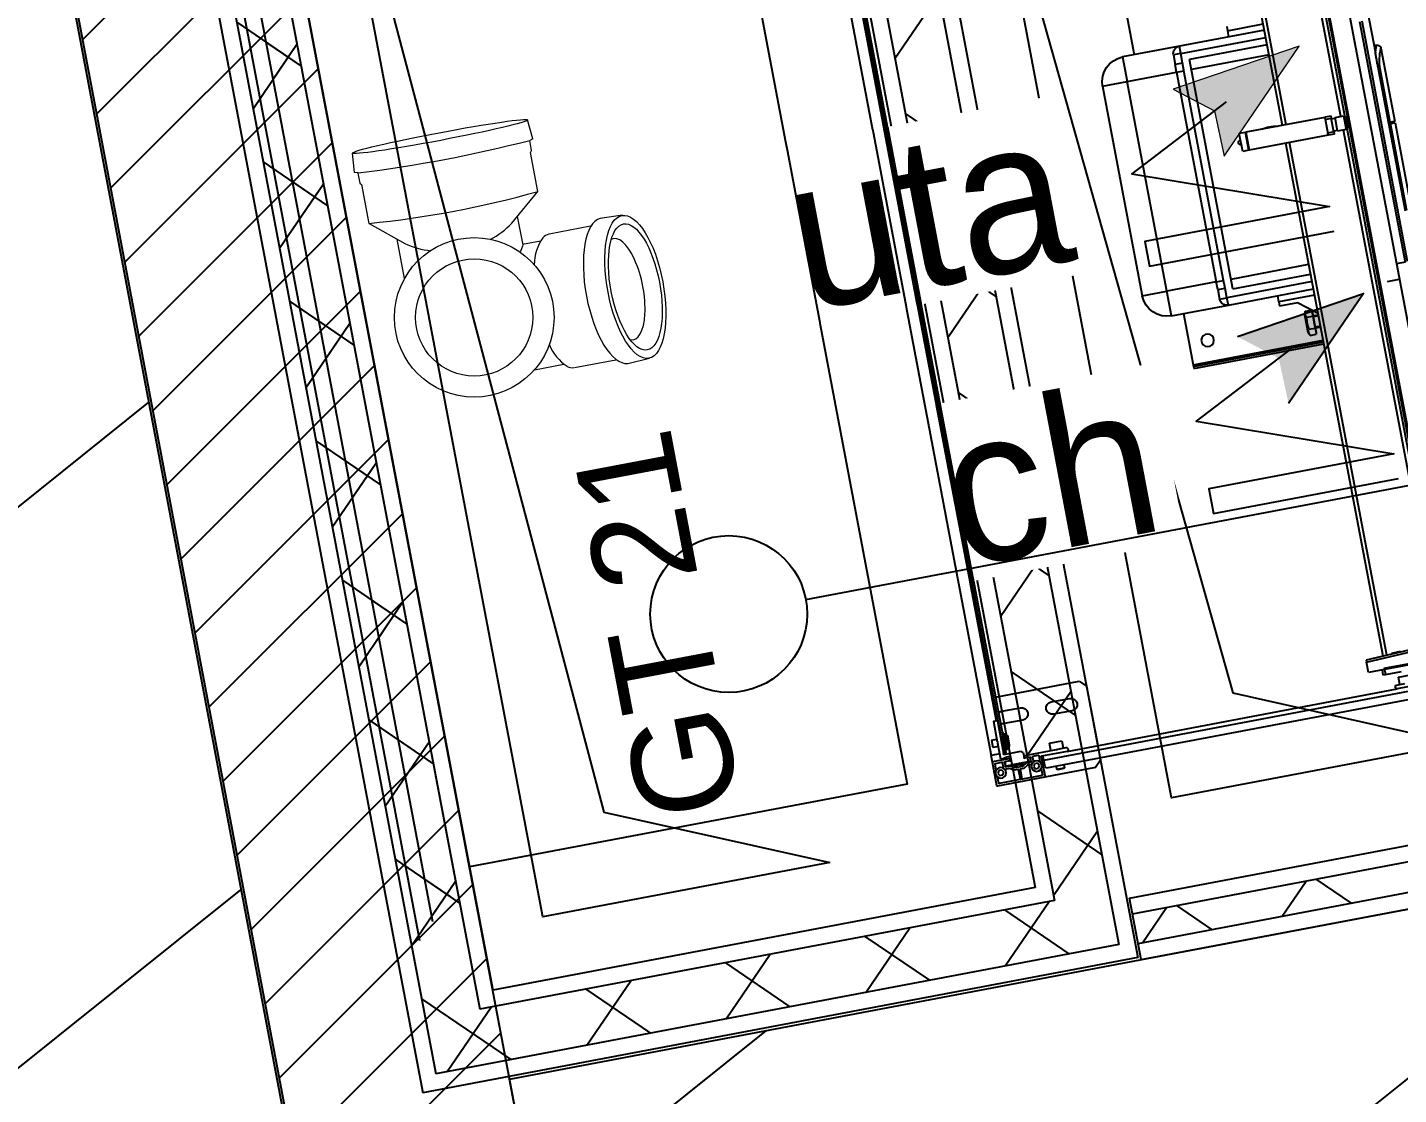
# Model space of a CAD drawing. Header units: centimetres. Extents: x 197412 to 267601, y -375791 to -305433.
# Drawn here: x 219327 to 220419, y -344712 to -343861 of the extents above; entities that cross this region are included whole.
import ezdxf

# ---------------------------------------------------------------- set-up
doc = ezdxf.new("R2010")
doc.units = ezdxf.units.CM
for name, color, linetype in [('3-BAT C-Niveau 0', 250, 'Continuous'), ('prlm-EAU-CHU', 42, 'Continuous'), ('prlm-GT', 242, 'Continuous'), ('prlm-MOD', 64, 'Continuous'), ('prlm-VMC', 62, 'Continuous')]:
    doc.layers.add(name, color=color, linetype=linetype)
doc.layers.add('FAUX PLAFOND', color=9, linetype='Continuous', lineweight=25)
doc.layers.add('prlm-ELEC-CFO', color=1, linetype='Continuous', lineweight=25)
doc.styles.add('Helvetica', font='arial.ttf')
doc.styles.add('prlm-elec-cfo', font='comic.ttf', dxfattribs={"height": 12})
pattern_1 = [(218.65981, (82441.66, 127994.64), (-199.24783, 287.75041), [])]

# ---------------------------------------------------------------- blocks, each defined once
blk = doc.blocks.new('xi.uta')
at = {"layer": 'prlm-ELEC-CFO', "lineweight": 5}
blk.add_hatch(color=0, dxfattribs=at).paths.add_polyline_path([(-3, 6), (-0.1, 3.7), (0, 0), (7.5, 7.5)])
at = {"layer": 'prlm-ELEC-CFO', "color": 0, "lineweight": 5, "flags": 128}
blk.add_lwpolyline([(-3, 6), (-0.1, 3.7), (0, 0), (7.5, 7.5)], close=True, dxfattribs=at)
at = {"layer": 'prlm-ELEC-CFO', "color": 0}
blk.add_lwpolyline([(0.95, 4.23), (-7.5, 0), (7.5, -5.5), (-7.5, -5.5), (-7.5, -7.5), (7.5, -7.5)], dxfattribs=at)
blk = doc.blocks.new('xi.CH')
at = {"layer": 'prlm-ELEC-CFO', "lineweight": 5}
blk.add_hatch(color=0, dxfattribs=at).paths.add_polyline_path([(-3, 6), (-0.1, 3.7), (0, 0), (7.5, 7.5)])
at = {"layer": 'prlm-ELEC-CFO', "color": 0}
for points in [[(-3, 6), (7.5, 7.5), (0, 0)], [(0.95, 4.23), (-7.5, 0), (7.5, -5.5), (-7.5, -5.5), (-7.5, -7.5), (7.5, -7.5)]]:
    blk.add_lwpolyline(points, dxfattribs=at)
blk = doc.blocks.new('MTI900_Alu_390')
at = {"layer": 'prlm-MOD', "color": 1, "linetype": 'Continuous'}
for p, q in [((-4.225, 0), (4.225, 0)), ((4.278, 0), (4.225, 0)), ((4.225, -0.07), (4.225, 0)), ((4.472, 0), (4.278, 0)), ((4.475, 0), (4.472, 0)), ((4.475, -0.003), (4.475, 0)), ((-4.105, -0.105), (4.105, -0.105)), ((-3.96, -0.09), (3.96, -0.09)), ((3.96, -0.073), (3.96, -0.097)), ((4.13, -0.07), (3.963, -0.07)), ((3.963, -0.1), (4.229, -0.1)), ((4.105, -0.025), (4.165, -0.025)), ((4.105, -0.025), (4.105, -0.07)), ((4.105, -0.1), (4.105, -0.115)), ((4.135, -0.075), (4.13, -0.07)), ((4.14, -0.07), (4.135, -0.075)), ((4.267, -0.07), (4.14, -0.07)), ((4.165, -0.07), (4.165, -0.025)), ((4.165, -0.115), (4.165, -0.1)), ((4.165, -0.105), (4.225, -0.105)), ((4.225, -0.105), (4.225, -0.1)), ((4.225, -0.105), (4.225, -0.12)), ((4.235, -0.1), (4.235, -0.24)), ((4.26, -0.12), (4.27, -0.09)), ((4.27, -0.09), (4.27, -0.073)), ((4.275, -0.003), (4.275, -0.137)), ((4.293, -0.021), (4.293, -0.074)), ((4.295, -0.137), (4.295, -0.098)), ((4.347, -0.018), (4.296, -0.018)), ((4.296, -0.077), (4.331, -0.077)), ((4.298, -0.095), (4.332, -0.095)), ((4.327, -0.1), (4.298, -0.1)), ((4.33, -0.195), (4.33, -0.103)), ((4.335, -0.098), (4.335, -0.134)), ((4.353, -0.086), (4.353, -0.129)), ((4.355, -0.038), (4.375, -0.027)), ((4.355, -0.062), (4.355, -0.038)), ((4.375, -0.073), (4.355, -0.062)), ((4.375, -0.027), (4.395, -0.038)), ((4.395, -0.062), (4.375, -0.073)), ((4.395, -0.038), (4.395, -0.062)), ((4.454, -0.018), (4.403, -0.018)), ((4.457, -0.191), (4.457, -0.021)), ((4.475, -0.387), (4.475, -0.003)), ((-4.1, -0.12), (4.1, -0.12)), ((3.775, -0.12), (3.775, -0.8)), ((3.895, -0.15), (3.895, -0.3)), ((3.995, -0.3), (3.995, -0.15)), ((4.067, -0.12), (4.067, -0.125)), ((4.067, -0.125), (4.203, -0.125)), ((4.067, -0.125), (4.067, -0.135)), ((4.067, -0.135), (4.203, -0.135)), ((4.105, -0.115), (4.095, -0.125)), ((4.103, -0.158), (4.168, -0.158)), ((4.165, -0.115), (4.105, -0.115)), ((4.175, -0.125), (4.165, -0.115)), ((4.17, -0.12), (4.225, -0.12)), ((4.203, -0.125), (4.203, -0.12)), ((4.203, -0.135), (4.203, -0.125)), ((4.26, -0.142), (4.26, -0.12)), ((4.292, -0.145), (4.263, -0.145)), ((4.278, -0.14), (4.292, -0.14)), ((4.295, -0.137), (4.295, -0.142)), ((4.33, -0.195), (4.325, -0.2)), ((4.325, -0.2), (4.33, -0.205)), ((4.338, -0.16), (4.33, -0.16)), ((4.33, -0.168), (4.342, -0.168)), ((4.33, -0.297), (4.33, -0.205)), ((4.336, -0.136), (4.354, -0.164)), ((4.338, -0.16), (4.338, -0.24)), ((4.355, -0.19), (4.338, -0.16)), ((4.338, -0.24), (4.355, -0.21)), ((4.354, -0.13), (4.372, -0.159)), ((4.355, -0.166), (4.355, -0.234)), ((4.373, -0.16), (4.373, -0.191)), ((4.373, -0.209), (4.373, -0.24)), ((4.454, -0.194), (4.376, -0.194)), ((4.376, -0.206), (4.454, -0.206)), ((4.457, -0.369), (4.457, -0.209)), ((4.235, -0.24), (4.25, -0.255)), ((4.25, -0.255), (4.292, -0.255)), ((4.275, -0.263), (4.275, -0.52)), ((4.292, -0.26), (4.278, -0.26)), ((4.293, -0.326), (4.293, -0.369)), ((4.295, -0.258), (4.295, -0.263)), ((4.295, -0.302), (4.295, -0.263)), ((4.328, -0.323), (4.296, -0.323)), ((4.298, -0.3), (4.327, -0.3)), ((4.332, -0.305), (4.298, -0.305)), ((4.33, -0.232), (4.342, -0.232)), ((4.33, -0.24), (4.338, -0.24)), ((4.354, -0.236), (4.335, -0.265)), ((4.335, -0.265), (4.335, -0.302)), ((4.353, -0.271), (4.353, -0.304)), ((4.373, -0.24), (4.354, -0.27)), ((4.355, -0.328), (4.375, -0.317)), ((4.375, -0.317), (4.395, -0.328)), ((4.296, -0.372), (4.347, -0.372)), ((4.305, -0.6), (4.305, -0.393)), ((4.34, -0.405), (4.305, -0.405)), ((4.308, -0.39), (4.472, -0.39)), ((4.34, -0.405), (4.34, -3.475)), ((4.395, -0.405), (4.34, -0.405)), ((4.355, -0.352), (4.355, -0.328)), ((4.375, -0.363), (4.355, -0.352)), ((4.395, -0.352), (4.375, -0.363)), ((4.395, -0.328), (4.395, -0.352)), ((4.405, -0.415), (4.395, -0.405)), ((4.403, -0.372), (4.454, -0.372)), ((4.405, -0.415), (4.405, -3.465)), ((4.475, -0.8), (4.475, -0.387)), ((4.215, -0.475), (4.215, -0.575)), ((4.275, -0.475), (4.215, -0.475)), ((4.275, -0.52), (4.278, -0.523)), ((4.275, -0.52), (4.275, -0.53)), ((4.278, -0.527), (4.275, -0.53)), ((4.275, -0.53), (4.275, -0.6)), ((4.43, -0.495), (4.405, -0.495)), ((4.43, -0.495), (4.43, -0.555)), ((4.435, -0.5), (4.43, -0.495)), ((4.435, -0.55), (4.435, -0.5)), ((3.895, -0.55), (3.895, -0.7)), ((3.995, -0.7), (3.995, -0.55)), ((4.215, -0.575), (4.275, -0.575)), ((4.285, -0.61), (4.295, -0.61)), ((4.305, -0.6), (4.305, -3.277)), ((4.405, -0.555), (4.43, -0.555)), ((4.43, -0.555), (4.435, -0.55)), ((3.775, -0.8), (3.825, -0.85)), ((3.825, -0.85), (4.305, -0.85)), ((4.405, -0.85), (4.425, -0.85)), ((4.425, -0.85), (4.475, -0.8)), ((-0.85, -1.865), (0.85, -1.865)), ((-0.85, -1.865), (-0.85, -2.065)), ((0.85, -1.865), (0.85, -2.065)), ((-1.05, -2.525), (-1.05, -2.065)), ((-1.05, -2.065), (-0.85, -2.065)), ((0.85, -2.065), (-0.85, -2.065)), ((-0.85, -2.065), (-0.85, -2.465)), ((0.85, -2.465), (0.85, -2.065)), ((1.05, -2.065), (0.85, -2.065)), ((1.05, -2.065), (1.05, -2.525)), ((-1.465, -2.16), (-1.05, -2.16)), ((1.05, -2.16), (1.465, -2.16)), ((1.465, -2.16), (1.48, -2.16)), ((1.465, -2.16), (1.465, -3.215)), ((1.48, -2.16), (1.48, -3.215)), ((1.48, -2.16), (1.495, -2.16)), ((1.495, -2.16), (1.495, -3.215)), ((-0.99, -2.465), (-0.912, -2.465)), ((-0.99, -2.525), (-0.99, -2.465)), ((-0.85, -2.465), (-0.912, -2.465)), ((-0.912, -2.525), (-0.912, -2.465)), ((-0.85, -2.465), (0.85, -2.465)), ((-0.85, -2.465), (-0.85, -2.524)), ((0.912, -2.465), (0.85, -2.465)), ((0.85, -2.465), (0.85, -2.524)), ((0.912, -2.465), (0.99, -2.465)), ((0.912, -2.465), (0.912, -2.525)), ((0.99, -2.465), (0.99, -2.525)), ((-1.05, -3.215), (-1.05, -2.525)), ((-0.99, -2.525), (-1.05, -2.525)), ((-0.99, -2.525), (-0.99, -3.215)), ((-0.912, -2.525), (-0.99, -2.525)), ((0.93, -2.585), (-0.93, -2.585)), ((-0.93, -3.215), (-0.93, -2.585)), ((0.85, -2.524), (-0.85, -2.524)), ((-0.85, -3.215), (-0.85, -2.585)), ((0.85, -2.585), (0.85, -3.215)), ((0.99, -2.525), (0.912, -2.525)), ((0.93, -2.585), (0.93, -3.215)), ((0.99, -3.215), (0.99, -2.525)), ((1.05, -2.525), (0.99, -2.525)), ((1.05, -2.525), (1.05, -3.215)), ((-1.134, -2.925), (-1.1, -2.925)), ((-1.1, -2.925), (-1.1, -3.215)), ((-1.1, -2.925), (-1.05, -2.925)), ((-0.277, -2.915), (-0.277, -2.865)), ((-0.132, -2.865), (-0.277, -2.865)), ((-0.132, -2.915), (-0.277, -2.915)), ((-0.277, -2.918), (-0.277, -2.915)), ((-0.277, -2.918), (-0.132, -2.918)), ((-0.277, -3.558), (-0.277, -2.918)), ((-0.132, -2.915), (-0.132, -2.865)), ((-0.132, -2.918), (-0.132, -2.915)), ((-0.132, -3.558), (-0.132, -2.918)), ((1.1, -2.925), (1.05, -2.925)), ((1.1, -3.215), (1.1, -2.925)), ((1.1, -2.925), (1.134, -2.925)), ((1.134, -3.071), (1.134, -2.925)), ((1.25, -3.215), (1.134, -3.071)), ((1.24, -3.106), (1.212, -3.12)), ((1.212, -3.12), (1.212, -3.167)), ((1.24, -3.106), (1.38, -3.106)), ((1.261, -3.12), (1.261, -3.17)), ((1.359, -3.12), (1.359, -3.17)), ((1.408, -3.12), (1.38, -3.106)), ((1.408, -3.12), (1.408, -3.17)), ((4.007, -3.691), (4.035, -3.077)), ((4.05, -3.077), (4.022, -3.692)), ((4.035, -3.077), (4.05, -3.077)), ((4.135, -3.077), (4.05, -3.077)), ((4.136, -3.497), (4.135, -3.077)), ((-0.277, -3.215), (-4.029, -3.215)), ((-0.277, -3.245), (-4.027, -3.245)), ((4.029, -3.215), (-0.132, -3.215)), ((4.027, -3.245), (-0.132, -3.245)), ((1.214, -3.17), (1.236, -3.17)), ((1.225, -3.17), (1.225, -3.172)), ((1.225, -3.172), (1.395, -3.172)), ((1.236, -3.17), (1.261, -3.17)), ((1.26, -3.172), (1.26, -3.215)), ((1.261, -3.17), (1.31, -3.17)), ((1.269, -3.215), (1.269, -3.172)), ((1.31, -3.17), (1.359, -3.17)), ((1.351, -3.215), (1.351, -3.172)), ((1.359, -3.17), (1.384, -3.17)), ((1.36, -3.215), (1.36, -3.172)), ((1.384, -3.17), (1.408, -3.17)), ((1.395, -3.172), (1.395, -3.17)), ((4.125, -3.207), (4.125, -3.487)), ((4.125, -3.207), (4.175, -3.207)), ((4.135, -3.187), (4.175, -3.187)), ((4.175, -3.187), (4.175, -3.207)), ((4.175, -3.207), (4.175, -3.337)), ((4.275, -3.277), (4.275, -3.346)), ((4.295, -3.267), (4.285, -3.267)), ((4.305, -3.553), (4.305, -3.277)), ((4.017, -3.356), (4.021, -3.285)), ((4.026, -3.286), (4.021, -3.285)), ((4.215, -3.305), (4.215, -3.405)), ((4.275, -3.305), (4.215, -3.305)), ((-0.277, -3.558), (-0.132, -3.558)), ((-0.277, -3.56), (-0.277, -3.558)), ((-0.277, -3.61), (-0.277, -3.56)), ((-0.26, -3.56), (-0.277, -3.56)), ((-0.26, -3.558), (-0.26, -3.608)), ((-0.15, -3.608), (-0.15, -3.558)), ((-0.132, -3.56), (-0.15, -3.56)), ((-0.132, -3.56), (-0.132, -3.558)), ((-0.132, -3.61), (-0.132, -3.56)), ((-0.26, -3.685), (-3.603, -3.685)), ((-0.255, -3.61), (-0.277, -3.61)), ((-0.15, -3.608), (-0.26, -3.608)), ((-0.15, -3.638), (-0.26, -3.638)), ((-0.26, -3.638), (-0.26, -3.708)), ((-0.26, -3.708), (-0.15, -3.708)), ((-0.255, -3.608), (-0.255, -3.638)), ((-0.25, -3.708), (-0.25, -3.723)), ((-0.16, -3.723), (-0.16, -3.708)), ((-0.155, -3.638), (-0.155, -3.608)), ((-0.132, -3.61), (-0.155, -3.61)), ((-0.15, -3.708), (-0.15, -3.638)), ((3.604, -3.685), (-0.15, -3.685)), ((-4.375, -3.737), (4.375, -3.737)), ((4.375, -3.747), (-4.375, -3.747)), ((-3.597, -3.715), (-0.25, -3.715)), ((-3.175, -3.735), (-0.243, -3.735)), ((-0.25, -3.723), (-0.16, -3.723)), ((-0.167, -3.735), (3.175, -3.735)), ((-0.16, -3.715), (3.598, -3.715)), ((-4.375, -3.902), (4.375, -3.902)), ((0.975, -3.973), (0.975, -3.902)), ((-0.975, -3.973), (0.975, -3.973)), ((0.975, -3.993), (-0.975, -3.993)), ((-1.055, -4.05), (-0.706, -4.05)), ((-0.765, -4.07), (-0.765, -4.05)), ((-0.735, -4.1), (-0.735, -4.1)), ((-0.735, -4.1), (-0.142, -4.1)), ((0.576, -4.05), (-0.576, -4.05)), ((-0.574, -4.05), (-0.574, -4.063)), ((-0.142, -4.063), (-0.574, -4.063)), ((-0.142, -4.063), (-0.142, -4.05)), ((-0.142, -4.1), (-0.142, -4.063)), ((-0.131, -4.05), (-0.131, -4.063)), ((0.574, -4.063), (-0.131, -4.063)), ((-0.131, -4.063), (-0.131, -4.1)), ((-0.131, -4.1), (0.735, -4.1))]:
    blk.add_line(p, q, dxfattribs=at)
at = {"layer": 'prlm-MOD', "color": 1, "ltscale": 50}
blk.add_lwpolyline([(1.1, -3.806), (1.1, -3.902)], dxfattribs=at)
at = {"layer": 'prlm-MOD', "color": 1, "linetype": 'Continuous'}
for centre, radius in [((4.375, -0.05), 0.0425), ((4.375, -0.34), 0.0425), ((1.295, -2.31), 0.05)]:
    blk.add_circle(centre, radius, dxfattribs=at)
for centre, radius, start, end in [((4.278, -0.003), 0.003, 90, 180), ((4.472, -0.003), 0.003, 0, 90), ((3.963, -0.073), 0.003, 90, 180), ((3.963, -0.097), 0.003, 180, 270), ((4.232, -0.1), 0.003, 0, 180), ((4.267, -0.073), 0.003, 0, 90), ((4.267, -0.09), 0.003, 341.5651, 0), ((4.296, -0.021), 0.003, 90, 180), ((4.296, -0.074), 0.003, 180, 270), ((4.298, -0.098), 0.003, 90, 180), ((4.298, -0.103), 0.003, 90, 180), ((4.327, -0.103), 0.003, 0, 90), ((4.331, -0.067), 0.01, 270, 326.3475), ((4.332, -0.098), 0.003, 0, 90), ((4.347, -0.021), 0.003, 84.5182, 90), ((4.403, -0.021), 0.003, 90, 95.4818), ((4.454, -0.021), 0.003, 0, 90), ((3.945, -0.15), 0.05, 143.1301, 180), ((3.945, -0.15), 0.05, 0, 36.8699), ((4.103, -0.133), 0.02, 185.7392, 187.1808), ((4.103, -0.138), 0.02, 171.3731, 270), ((4.168, -0.138), 0.02, 270, 8.6269), ((4.168, -0.133), 0.02, 352.8192, 354.2608), ((4.263, -0.12), 0.003, 161.5651, 180), ((4.263, -0.142), 0.003, 180, 270), ((4.278, -0.137), 0.003, 180, 270), ((4.292, -0.137), 0.003, 270, 0), ((4.292, -0.142), 0.003, 270, 0), ((4.338, -0.134), 0.003, 180, 213.6901), ((4.356, -0.129), 0.003, 180, 213.6901), ((4.352, -0.166), 0.003, 0, 33.6901), ((4.37, -0.16), 0.003, 0, 33.6901), ((4.376, -0.191), 0.003, 180, 270), ((4.376, -0.209), 0.003, 90, 180), ((4.454, -0.191), 0.003, 270, 0), ((4.454, -0.209), 0.003, 0, 90), ((3.945, -0.3), 0.05, 180, 0), ((4.278, -0.263), 0.003, 90, 180), ((4.292, -0.258), 0.003, 0, 90), ((4.292, -0.263), 0.003, 0, 90), ((4.296, -0.326), 0.003, 90, 180), ((4.298, -0.297), 0.003, 180, 270), ((4.298, -0.302), 0.003, 180, 270), ((4.327, -0.297), 0.003, 270, 0), ((4.328, -0.333), 0.01, 46.149, 90), ((4.332, -0.302), 0.003, 270, 0), ((4.356, -0.271), 0.003, 146.3099, 180), ((4.352, -0.234), 0.003, 326.3099, 0), ((4.296, -0.369), 0.003, 180, 270), ((4.308, -0.393), 0.003, 90, 180), ((4.347, -0.369), 0.003, 270, 275.4818), ((4.403, -0.369), 0.003, 264.5182, 270), ((4.454, -0.369), 0.003, 270, 0), ((4.472, -0.387), 0.003, 270, 0), ((3.945, -0.55), 0.05, 0, 180), ((4.276, -0.525), 0.003, 315, 45), ((4.285, -0.6), 0.01, 180, 270), ((4.295, -0.6), 0.01, 270, 0), ((3.945, -0.7), 0.05, 180, 0), ((-0.85, -2.065), 0.2, 90, 180), ((0.85, -2.065), 0.2, 0, 90), ((-0.99, -2.525), 0.06, 90, 180), ((0.99, -2.525), 0.06, 0, 90), ((-0.205, -2.865), 0.02, 0, 180), ((0, -3.11), 0.285, 166.8264, 193.1736), ((1.236, -3.162), 0.0487, 59.7422, 120.2578), ((1.384, -3.162), 0.0487, 59.7422, 120.2578), ((4.285, -3.277), 0.01, 90, 180), ((4.295, -3.277), 0.01, 0, 90), ((-0.235, -3.723), 0.015, 180, 255.1649), ((-0.175, -3.723), 0.015, 284.8351, 0), ((-0.569, -4.616), 0.581, 102.5837, 109.7412), ((-0.735, -4.07), 0.03, 180, 270), ((-0.569, -4.458), 0.394, 90.7355, 114.8981)]:
    blk.add_arc(centre, radius, start, end, dxfattribs=at)
for points, knots in [([(-0.85, -2.524), (-0.86, -2.524), (-0.871, -2.524), (-0.892, -2.525), (-0.902, -2.525), (-0.912, -2.525)], [0, 0, 0, 0, 0.5, 0.5, 1, 1, 1, 1]), ([(0.912, -2.525), (0.902, -2.525), (0.892, -2.525), (0.871, -2.524), (0.86, -2.524), (0.85, -2.524)], [0, 0, 0, 0, 0.5, 0.5, 1, 1, 1, 1]), ([(1.261, -3.12), (1.269, -3.118), (1.277, -3.117), (1.294, -3.114), (1.302, -3.114), (1.314, -3.114), (1.318, -3.114), (1.326, -3.114), (1.331, -3.115), (1.343, -3.117), (1.351, -3.118), (1.359, -3.12)], [0, 0, 0, 0, 0.25, 0.25, 0.5, 0.5, 0.625, 0.625, 0.75, 0.75, 1, 1, 1, 1]), ([(-0.576, -4.05), (-0.589, -4.05), (-0.602, -4.05), (-0.621, -4.05), (-0.627, -4.05), (-0.64, -4.05), (-0.646, -4.05), (-0.664, -4.05), (-0.676, -4.05), (-0.692, -4.05), (-0.697, -4.05), (-0.704, -4.05), (-0.705, -4.05), (-0.707, -4.05)], [0, 0, 0, 0, 0.125, 0.125, 0.1875, 0.1875, 0.25, 0.25, 0.375, 0.375, 0.4375, 0.4375, 0.4568651, 0.4568651, 0.4568651, 0.4568651])]:
    blk.add_open_spline(points, degree=3, knots=knots, dxfattribs=at)
blk = doc.blocks.new('xi.aam22')
at = {"layer": 'prlm-EAU-CHU', "color": 0, "lineweight": 13}
for p, q in [((-5.8, 13.12), (-5.89, 11.33)), ((5.89, 11.33), (5.8, 13.12)), ((-5.41, 10.46), (-5.41, 7.11)), ((5.41, 7.11), (5.41, 10.46)), ((-13.12, 7.25), (-14.67, 7.11)), ((-13.12, 7.25), (-13.03, 6.97)), ((-12.22, 6.97), (-13.03, 6.97)), ((-12.09, 6.85), (-12.22, 6.97)), ((-8.92, 6.85), (-12.09, 6.85)), ((-6.83, 4.34), (-8.91, 6.84)), ((-5, 6.32), (-5, 4.87)), ((5, 3.93), (5, 6.32)), ((-7.27, 4.87), (-4.96, 4.87)), ((-8.91, -6.84), (-6.83, -4.34)), ((-4.09, -4.87), (-7.27, -4.87)), ((-14.67, -7.11), (-13.12, -7.25)), ((-13.03, -6.94), (-13.12, -7.25)), ((-13.03, -6.97), (-12.22, -6.97)), ((-12.22, -6.97), (-12.09, -6.85)), ((-12.09, -6.85), (-8.92, -6.85))]:
    blk.add_line(p, q, dxfattribs=at)
at = {"layer": 'prlm-EAU-CHU', "color": 0, "lineweight": 13, "flags": 128}
blk.add_lwpolyline([(-4.96, 4.87), (-4.86, 4.84), (-4.68, 4.73), (-4.43, 4.56)], dxfattribs=at)
at = {"layer": 'prlm-EAU-CHU', "color": 0, "lineweight": 13}
for radius in [6.36, 4.67]:
    blk.add_circle((0, 0), radius, dxfattribs=at)
for centre, radius, start, end in [((-119.65, -0.01), 106.84, 356.281, 3.7477), ((-87.18, 0), 78.56, 354.9975, 5.0025), ((-4.48, 7.14), 0.936, 184.6605, 218.1259), ((-2.54, 9.09), 3.68, 223.507, 258.776), ((2.54, 9.09), 3.68, 281.224, 316.493), ((4.48, 7.14), 0.936, 321.8741, 355.3395), ((-11.68, 0.73), 6.05, 16.1332, 36.5542), ((-11.68, -0.73), 6.05, 323.4458, 343.8668)]:
    blk.add_arc(centre, radius, start, end, dxfattribs=at)
for centre, major_axis, ratio in [((0, 13.07), (5.79, 0), 0.383426), ((0, 13.07), (5.11, 0), 0.383329), ((-14.67, 0), (0, -7.1), 0.043635)]:
    blk.add_ellipse(centre, major_axis=major_axis, ratio=ratio, dxfattribs=at)
for centre, major_axis, ratio, start_param, end_param in [((0, 12.09), (-4.1, -0.03), 0.383971, 2.986035, 6.398097), ((0, 11.41), (-5.89, 0), 0.391508, 0.036281, 3.105311)]:
    blk.add_ellipse(centre, major_axis=major_axis, ratio=ratio, start_param=start_param, end_param=end_param, dxfattribs=at)

msp = doc.modelspace()

# ---------------------------------------------------------------- hatches: boundary and pattern name
at = {"linetype": 'Continuous'}
h = msp.add_hatch(dxfattribs=at)
h.set_pattern_fill('02_ISOLANT', color=256, scale=10, angle=-79.2764, style=0, pattern_type=2)
h.set_pattern_definition([(325.723595, (82441.66, 127994.64), (45.054865, 66.106423), []), (55.723595, (82441.66, 127994.64), (66.106423, -45.054865), [])])
h.paths.add_polyline_path([(219142.8, -341769.2), (219114.8, -341750.1), (219649.5, -344573.8), (219668.6, -344545.7)])
h = msp.add_hatch(dxfattribs=at)
h.set_pattern_fill('02_ISOLANT', color=256, scale=10, angle=-79.2764, style=0, pattern_type=2)
h.set_pattern_definition([(325.723595, (82441.66, 127994.64), (45.054865, 66.106423), []), (55.723595, (82441.66, 127994.64), (66.106423, -45.054865), [])])
h.paths.add_polyline_path([(219470.4, -343499), (219419, -343463.9), (219652.2, -344695.3), (219687.2, -344643.9)])
h = msp.add_hatch(dxfattribs=at)
h.set_pattern_fill('02_ISOLANT', color=256, scale=10, angle=-79.2764, style=0, pattern_type=2)
h.set_pattern_definition([(325.723603, (82441.66, 127994.64), (45.054856, 66.106429), []), (55.723603, (82441.66, 127994.64), (66.106429, -45.054856), [])])
h.paths.add_polyline_path([(220020.4, -343662.5), (219971.3, -343639.8), (220145.1, -344557.2), (220196.5, -344592.2)])
h = msp.add_hatch(dxfattribs=at)
h.set_pattern_fill('02_ISOLANT', color=256, scale=10, angle=10.7236, style=0, pattern_type=2)
h.set_pattern_definition([(55.723595, (82441.66, 127994.64), (-66.106423, 45.054865), []), (145.723595, (82441.66, 127994.64), (45.054865, 66.106423), [])])
h.paths.add_polyline_path([(220207.3, -344567.9), (220211.8, -344591.5), (221015.3, -344439.4), (221010.8, -344415.8)])
h = msp.add_hatch(dxfattribs=at)
h.set_pattern_fill('02_ISOLANT', color=256, scale=10, angle=-169.2764, style=0, pattern_type=2)
h.set_pattern_definition([(235.723595, (82441.66, 127994.64), (66.106423, -45.054865), []), (325.723595, (82441.66, 127994.64), (-45.054865, -66.106423), [])])
h.paths.add_polyline_path([(220196.5, -344592.2), (220145.1, -344557.2), (219687.2, -344643.9), (219652.2, -344695.3)])
at = {"layer": '3-BAT C-Niveau 0'}
h = msp.add_hatch(dxfattribs=at)
h.set_pattern_fill('MURS MACONNERIE-2', color=256, scale=10, style=0, pattern_type=2)
h.set_pattern_definition([(45, (82627.55, 127994.637), (-31.2347524, 39.0434405), [])])
h.paths.add_polyline_path([(219546.7, -344799.5), (219723.6, -344766.1), (219158, -341779.5), (218947.7, -341636.2)])
at = {"layer": 'FAUX PLAFOND'}
h = msp.add_hatch(dxfattribs=at)
h.set_pattern_fill('BA 13', color=6, scale=10, style=0, pattern_type=2)
h.set_pattern_definition(pattern_1)
h.paths.add_polyline_path([(231437.6, -339270.7), (231393.3, -339279.1), (231393.3, -339279.2), (229700.5, -339599.8), (224818.6, -340524.4), (224818.6, -340524.3), (222646.5, -340935.7), (222646.5, -340935.7), (218945.4, -341636.6), (220323.7, -348914.6), (219107.7, -349144.9), (217729.4, -341866.9), (214344.2, -342508), (214325.6, -342409.7), (212095.3, -342832.1), (211556.4, -339986.5), (213785.8, -339559.1), (213767.1, -339460.8), (215316, -339167.5), (217152.3, -338819.7), (216443.4, -335076.3), (217624.3, -334852.7), (218340.7, -338635.3), (222076.9, -337927.7), (222128.4, -338199.9), (220944.3, -338424.1), (221396.5, -340811.7), (224752.6, -340175.9), (224395.1, -338287.7), (225513.6, -338075.9), (225706.2, -339093.9), (231208.4, -338051.9), (231208.4, -338052), (244427.3, -335548.6), (244658, -336766.9)])
h.paths.add_polyline_path([(217555.2, -339065.9), (218007.3, -341453.4), (220217.4, -341034.9), (219765.3, -338647.4)])
h.paths.add_polyline_path([(214589.7, -342100.7), (216484.4, -341741.8), (216032.3, -339354.3), (214137.6, -339713.1)])
h = msp.add_hatch(dxfattribs=at)
h.set_pattern_fill('BA 13', color=256, scale=10, style=0, pattern_type=2)
h.set_pattern_definition(pattern_1)
h.paths.add_polyline_path([(220418, -343596.1), (221816.1, -343332.6), (221983.4, -344216.3), (221902.1, -344231.7), (221911.8, -344282.8), (221993.4, -344267.4), (222235, -345543.6), (221596.1, -345664.6), (221720.7, -346323.4), (220735.9, -346510.3), (220611.1, -345852.3), (219950.9, -345976.6), (219711, -344699.6), (221017.7, -344452.2), (221008, -344401), (220585.6, -344481)])

# ---------------------------------------------------------------- linework, layer by layer
at = {"linetype": 'Continuous', "lineweight": 25}
for p, q in [((219099.6, -341739.7), (219639.2, -344589)), ((219158, -341779.5), (219679, -344530.6)), ((219403.8, -343453.6), (219641.8, -344710.5)), ((219485.6, -343509.3), (219697.6, -344628.7)), ((219956.8, -343633.1), (220129.9, -344546.8)), ((220034.9, -343669.2), (220211.7, -344602.6)), ((220204.9, -344555.2), (221008.4, -344403)), ((220214.2, -344604.3), (221017.7, -344452.1)), ((220129.9, -344546.8), (219697.6, -344628.7)), ((220214.2, -344604.3), (220204.9, -344555.2)), ((220211.7, -344602.6), (219641.8, -344710.5))]:
    msp.add_line(p, q, dxfattribs=at)
at = {"linetype": 'Continuous'}
for p, q in [((219114.8, -341750.1), (219649.5, -344573.8)), ((219114.8, -341750.1), (219649.5, -344573.8)), ((219142.8, -341769.2), (219668.6, -344545.7)), ((219142.8, -341769.2), (219668.6, -344545.7)), ((219158, -341779.5), (219679, -344530.6)), ((219419, -343463.9), (219652.2, -344695.3)), ((219419, -343463.9), (219652.2, -344695.3)), ((219470.4, -343499), (219687.2, -344643.9)), ((219470.4, -343499), (219687.2, -344643.9)), ((219485.6, -343509.3), (219697.6, -344628.7)), ((219971.3, -343639.8), (220145.1, -344557.2)), ((219971.3, -343639.8), (220145.1, -344557.2)), ((220020.4, -343662.5), (220196.5, -344592.2)), ((220020.4, -343662.5), (220196.5, -344592.2)), ((220034.9, -343669.2), (220211.7, -344602.6)), ((220204.9, -344555.2), (221008.4, -344403)), ((220207.3, -344567.9), (221010.8, -344415.8)), ((220207.3, -344567.9), (221010.8, -344415.8)), ((220211.8, -344591.5), (221015.3, -344439.4)), ((220211.8, -344591.5), (221015.3, -344439.4)), ((220145.1, -344557.2), (219687.2, -344643.9)), ((220145.1, -344557.2), (219687.2, -344643.9)), ((220196.5, -344592.2), (219652.2, -344695.3)), ((220196.5, -344592.2), (219652.2, -344695.3)), ((220211.7, -344602.6), (219641.8, -344710.5))]:
    msp.add_line(p, q, dxfattribs=at)
at = {"linetype": 'Continuous', "flags": 128}
for points in [[(219966.1, -344527), (219737.4, -344570.3), (219558.3, -343624.7), (219786.2, -344486.7)], [(220467.2, -344432.1), (220238.5, -344475.4), (220090.6, -343694.3), (220287.3, -344391.8)]]:
    msp.add_lwpolyline(points, close=True, dxfattribs=at)
at = {"layer": '3-BAT C-Niveau 0'}
for p, q in [((219546.7, -344799.5), (218947.7, -341636.2)), ((219546.7, -344799.5), (218947.7, -341636.2)), ((219723.6, -344766.1), (219158, -341779.5)), ((219723.6, -344766.1), (219158, -341779.5))]:
    msp.add_line(p, q, dxfattribs=at)
at = {"layer": '3-BAT C-Niveau 0', "ltscale": 50.8, "flags": 128}
msp.add_lwpolyline([(220418, -343596.1), (221816.1, -343332.6), (221983.4, -344216.3), (221902.1, -344231.7), (221911.8, -344282.8), (221993.4, -344267.4), (222235, -345543.6), (221596.1, -345664.6), (221720.7, -346323.4), (220735.9, -346510.3), (220611.1, -345852.3), (219950.9, -345976.6), (219711, -344699.6), (221017.7, -344452.2), (221008, -344401), (220585.6, -344481)], close=True, dxfattribs=at)
at = {"layer": 'prlm-VMC'}
msp.add_circle((219885.6, -344328.9), 62.5, dxfattribs=at)

# ---------------------------------------------------------------- block references
at = {"layer": 'prlm-EAU-CHU', "xscale": 10, "yscale": 10, "zscale": 10, "rotation": 280.7236014113927}
msp.add_blockref('xi.aam22', (219682.8, -344092.5), dxfattribs=at)
at = {"layer": 'prlm-ELEC-CFO', "xscale": 10, "yscale": 10, "zscale": 10, "rotation": 10.72360141139323}
msp.add_blockref('xi.uta', (220280.5, -343964), dxfattribs=at)

# ---------------------------------------------------------------- texts
at = {"layer": '3-BAT C-Niveau 0', "insert": (219817.5, -344497.6), "char_height": 80, "attachment_point": 1, "rotation": 100.7236, "line_spacing_factor": 0.25, "style": 'Helvetica'}
msp.add_mtext('GT 21', dxfattribs=at)

# ---------------------------------------------------------------- next in the draw order: texts
at = {"layer": 'prlm-ELEC-CFO', "char_height": 120, "attachment_point": 5, "rotation": 10.7236, "line_spacing_factor": 0.8, "style": 'prlm-elec-cfo', "bg_fill": 3, "box_fill_scale": 1.1, "bg_fill_color": 256, "bg_fill_transparency": 0}
for s, insert in [('uta', (220043.9, -344008.8)), ('ch', (220141.3, -344218.7))]:
    msp.add_mtext(s, dxfattribs=dict(at, insert=insert))

# ---------------------------------------------------------------- next in the draw order: linework, layer by layer
at = {"layer": '3-BAT C-Niveau 0', "ltscale": 50.8, "flags": 128}
msp.add_lwpolyline([(222646.5, -340935.7), (218945.4, -341636.6), (220323.7, -348914.6), (219107.7, -349144.9), (217729.4, -341866.9), (214344.2, -342508), (214325.6, -342409.7), (212095.3, -342832.1), (211556.4, -339986.5)], dxfattribs=at)
at = {"layer": 'prlm-GT', "ltscale": 50}
msp.add_lwpolyline([(219472.7, -343440.5), (219821.4, -343374.5), (220027.8, -344464.4), (219679.1, -344530.4)], close=True, dxfattribs=at)
at = {"layer": 'prlm-VMC'}
msp.add_lwpolyline([(219947, -344317.3), (220621.9, -344189.5)], dxfattribs=at)

# ---------------------------------------------------------------- next in the draw order: block references
at = {"layer": 'prlm-ELEC-CFO', "xscale": 10, "yscale": 10, "zscale": 10, "rotation": 10.72360141139323}
msp.add_blockref('xi.CH', (220331.7, -344161.2), dxfattribs=at)
at = {"layer": 'prlm-MOD', "xscale": -99.99999999999983, "yscale": 99.99999999999974, "zscale": 99.99999999999964, "rotation": 100.7237167511635}
msp.add_blockref('MTI900_Alu_390', (220016.1, -344026.5), dxfattribs=at)

doc.saveas('drawing.dxf')
